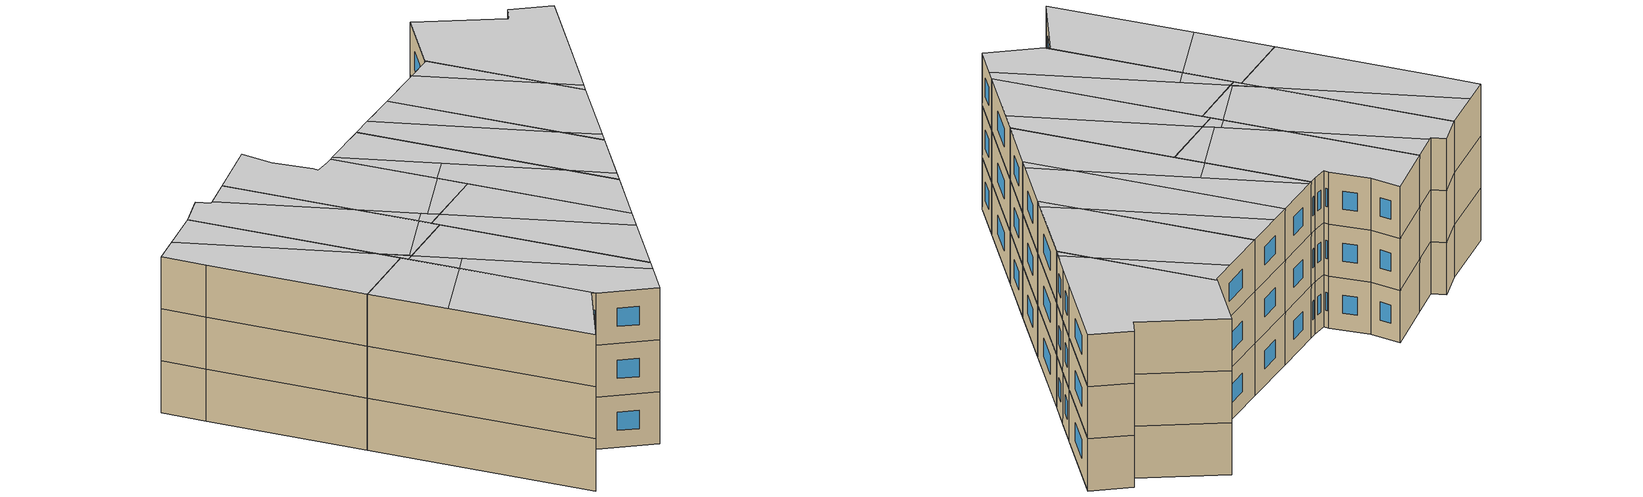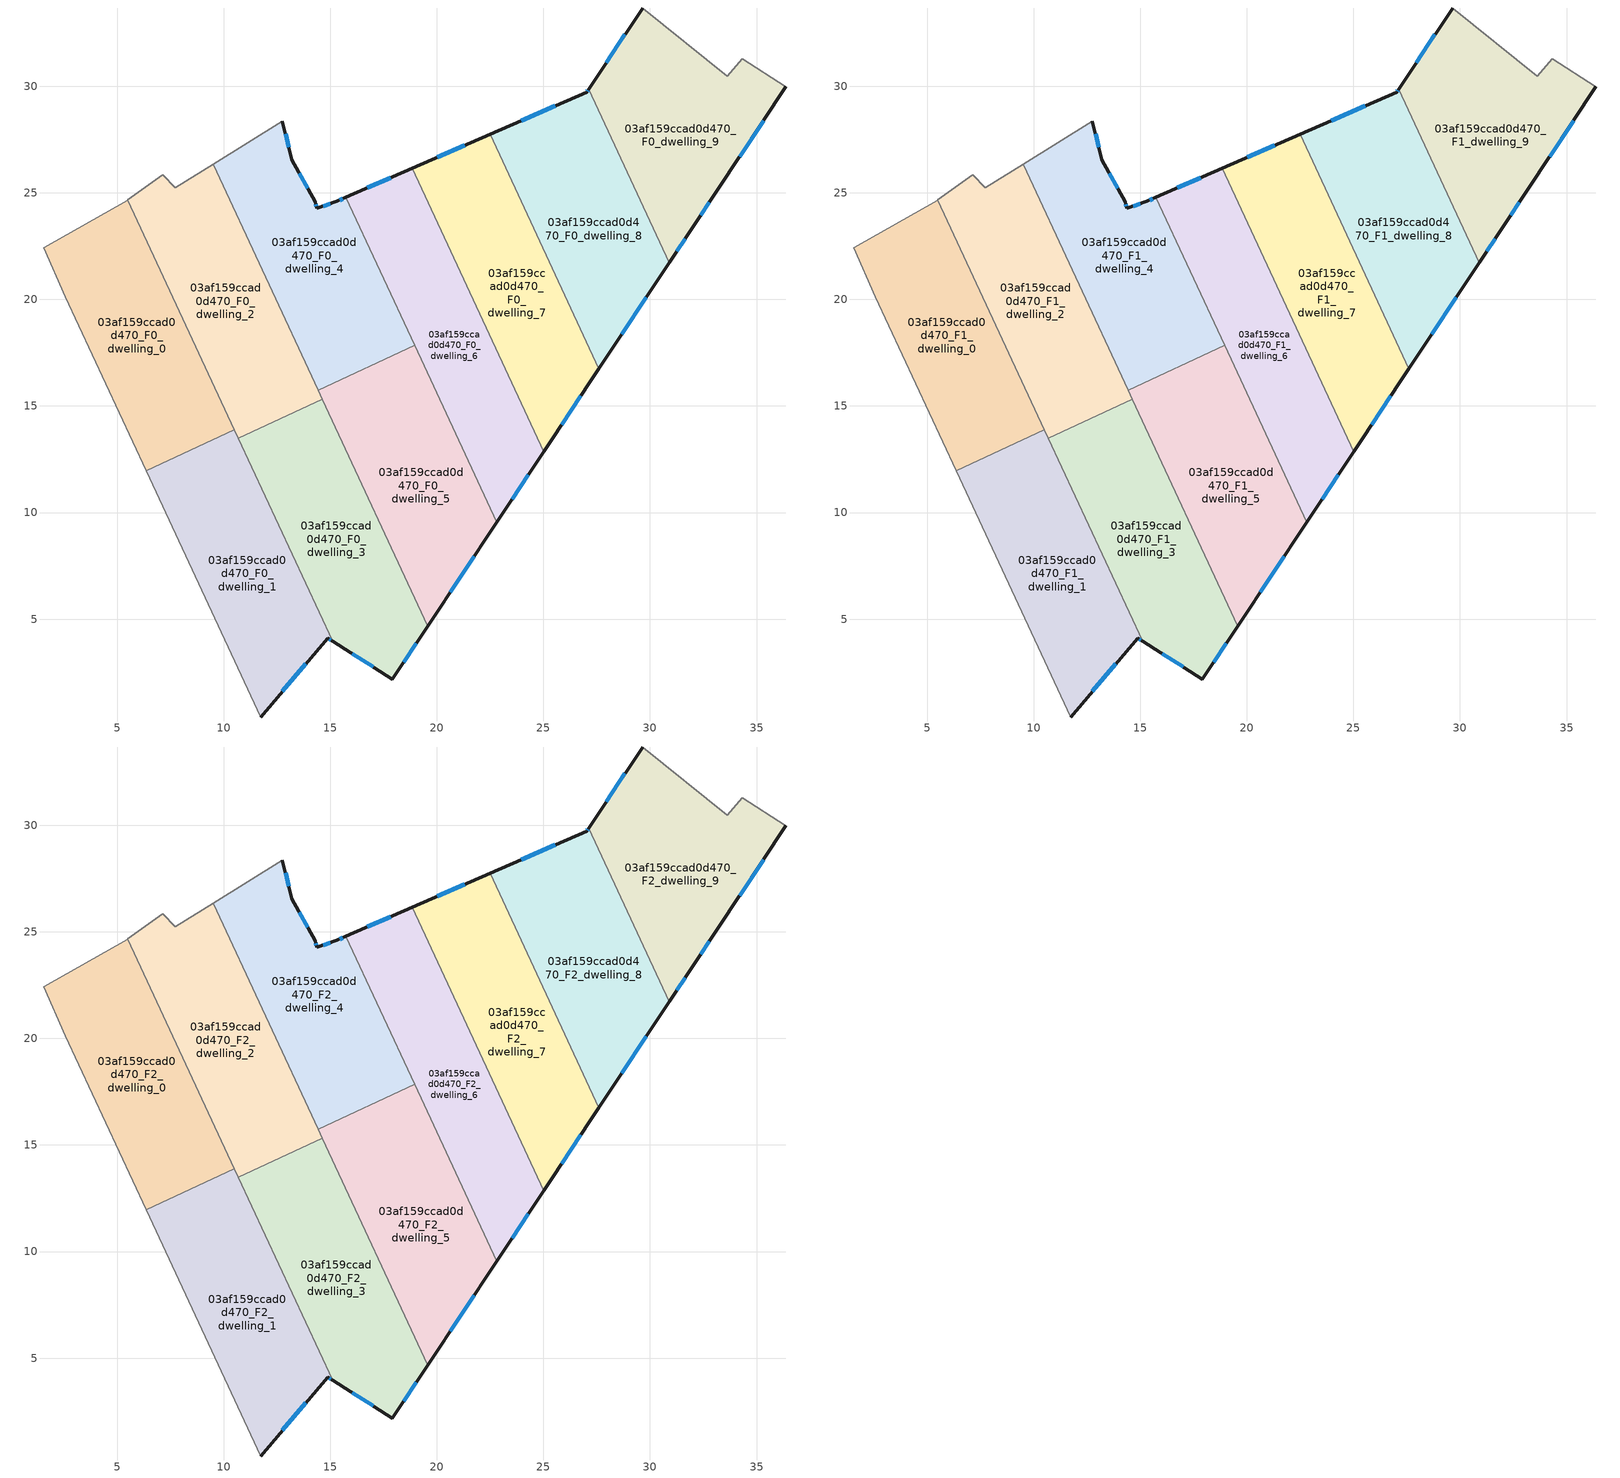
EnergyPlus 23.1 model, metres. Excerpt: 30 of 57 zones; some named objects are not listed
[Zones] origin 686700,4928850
03af159ccad0d470_F0_dwelling_0
 floor ground (EU_floor_Construction): 5.5,24.65 10.51,13.88 6.37,11.95 2.57,20.12 1.55,22.42 z0
 wall adiabatic (EU_wall_Construction): 5.5,24.65 1.55,22.42 2.57,20.12 6.37,11.95 z0:3
 wall to 03af159ccad0d470_F0_dwelling_1 (EU_wall_Construction): 6.37,11.95 10.51,13.88 z0:3
 wall to 03af159ccad0d470_F0_dwelling_2 (EU_wall_Construction): 10.51,13.88 5.5,24.65 z0:3
03af159ccad0d470_F0_dwelling_1
 floor ground (EU_floor_Construction): 10.51,13.88 15.11,3.96 14.88,4.11 11.73,0.41 6.37,11.95 z0
 wall outside (EU_wall_Construction): 11.73,0.41 14.88,4.11 15.11,3.96 z0:3
 wall adiabatic (EU_wall_Construction): 6.37,11.95 11.73,0.41 z0:3
 wall to 03af159ccad0d470_F0_dwelling_3 (EU_wall_Construction): 15.11,3.96 10.69,13.48 z0:3
 wall to 03af159ccad0d470_F0_dwelling_2 (EU_wall_Construction): 10.69,13.49 10.51,13.88 z0:3
 window (EU_Window_Construction): 12.76,1.61 13.86,2.91 / 14.96,4.06 15.04,4.01 z0.98:2.02
03af159ccad0d470_F0_dwelling_2
 floor ground (EU_floor_Construction): 9.51,26.34 14.63,15.32 10.69,13.49 5.5,24.65 5.51,24.66 7.15,25.85 7.72,25.24 z0
 wall adiabatic (EU_wall_Construction): 9.51,26.34 7.72,25.24 7.15,25.85 5.51,24.66 5.5,24.65 z0:3
 wall to 03af159ccad0d470_F0_dwelling_3 (EU_wall_Construction): 10.69,13.49 14.63,15.32 z0:3
 wall to 03af159ccad0d470_F0_dwelling_4 (EU_wall_Construction): 14.43,15.75 9.51,26.34 z0:3
 wall to 03af159ccad0d470_F0_dwelling_5 (EU_wall_Construction): 14.63,15.32 14.43,15.75 z0:3
03af159ccad0d470_F0_dwelling_3
 floor ground (EU_floor_Construction): 14.63,15.32 19.58,4.67 17.92,2.18 15.11,3.96 10.69,13.49 z0
 wall outside (EU_wall_Construction): 15.11,3.96 17.92,2.18 19.58,4.67 z0:3
 wall to 03af159ccad0d470_F0_dwelling_5 (EU_wall_Construction): 19.58,4.67 14.63,15.32 z0:3
 window (EU_Window_Construction): 16.03,3.38 17.01,2.76 / 18.46,2.99 19.04,3.86 z0.98:2.02
03af159ccad0d470_F0_dwelling_4
 floor ground (EU_floor_Construction): 15.73,24.78 18.96,17.85 14.43,15.75 9.51,26.34 12.76,28.35 13.2,26.56 14.29,24.57 14.37,24.27 15.31,24.6 z0
 wall outside (EU_wall_Construction): 15.73,24.78 15.31,24.6 14.37,24.27 14.29,24.57 13.2,26.56 12.76,28.35 z0:3
 wall to 03af159ccad0d470_F0_dwelling_5 (EU_wall_Construction): 14.43,15.75 18.96,17.85 z0:3
 wall adiabatic (EU_wall_Construction): 12.76,28.35 9.51,26.34 z0:3
 wall to 03af159ccad0d470_F0_dwelling_6 (EU_wall_Construction): 18.96,17.85 15.73,24.78 z0:3
 window (EU_Window_Construction): 13.06,27.14 12.91,27.77 / 13.94,25.22 13.56,25.91 / 14.35,24.37 14.32,24.47 / 15.01,24.49 14.68,24.38 / 15.6,24.72 15.45,24.66 z0.98:2.02
03af159ccad0d470_F0_dwelling_5
 floor ground (EU_floor_Construction): 18.96,17.85 22.82,9.55 19.58,4.67 14.43,15.75 z0
 wall outside (EU_wall_Construction): 19.58,4.67 22.82,9.55 z0:3
 wall to 03af159ccad0d470_F0_dwelling_6 (EU_wall_Construction): 22.82,9.55 18.96,17.85 z0:3
 window (EU_Window_Construction): 20.63,6.26 21.76,7.96 z0.98:2.02
03af159ccad0d470_F0_dwelling_6
 floor ground (EU_floor_Construction): 18.84,26.14 25.02,12.86 22.82,9.55 15.73,24.78 z0
 wall outside (EU_wall_Construction): 18.84,26.14 15.73,24.78 / 22.82,9.55 25.02,12.86 z0:3
 wall to 03af159ccad0d470_F0_dwelling_7 (EU_wall_Construction): 25.02,12.86 18.84,26.14 z0:3
 window (EU_Window_Construction): 17.83,25.7 16.75,25.22 / 23.53,10.62 24.3,11.78 z0.98:2.02
03af159ccad0d470_F0_dwelling_7
 floor ground (EU_floor_Construction): 22.5,27.74 27.6,16.75 25.02,12.86 18.84,26.14 z0
 wall outside (EU_wall_Construction): 22.5,27.74 18.84,26.14 / 25.02,12.86 27.6,16.75 z0:3
 wall to 03af159ccad0d470_F0_dwelling_8 (EU_wall_Construction): 27.6,16.75 22.5,27.74 z0:3
 window (EU_Window_Construction): 21.31,27.22 20.03,26.66 / 25.86,14.12 26.76,15.49 z0.98:2.02
03af159ccad0d470_F0_dwelling_8
 floor ground (EU_floor_Construction): 27.12,29.85 30.9,21.71 27.6,16.75 22.5,27.74 27.03,29.72 z0
 wall outside (EU_wall_Construction): 27.6,16.75 30.9,21.71 / 27.12,29.85 27.03,29.72 22.5,27.74 z0:3
 wall to 03af159ccad0d470_F0_dwelling_9 (EU_wall_Construction): 30.9,21.71 27.12,29.85 z0:3
 window (EU_Window_Construction): 28.67,18.37 29.83,20.1 / 25.56,29.07 23.97,28.38 / 27.09,29.81 27.06,29.76 z0.98:2.02
03af159ccad0d470_F0_dwelling_9
 floor ground (EU_floor_Construction): 34.32,31.28 36.38,29.97 33.16,25.11 32.01,23.39 30.9,21.71 27.12,29.85 29.65,33.67 33.63,30.46 z0
 wall outside (EU_wall_Construction): 30.9,21.71 32.01,23.39 33.16,25.11 36.38,29.97 / 29.65,33.67 27.12,29.85 z0:3
 wall adiabatic (EU_wall_Construction): 36.38,29.97 34.32,31.28 33.63,30.46 29.65,33.67 z0:3
 window (EU_Window_Construction): 34.21,26.69 35.33,28.39 / 32.39,23.95 32.79,24.55 / 31.26,22.26 31.65,22.84 / 28.83,32.42 27.94,31.09 z0.98:2.02
03af159ccad0d470_F1_dwelling_0
 floor to 03af159ccad0d470_F0_dwelling_0 (EU_floor_Construction): 5.5,24.65 10.51,13.88 6.37,11.95 2.57,20.12 1.55,22.42 z3
 wall adiabatic (EU_wall_Construction): 5.5,24.65 1.55,22.42 2.57,20.12 6.37,11.95 z3:6
 wall to 03af159ccad0d470_F1_dwelling_1 (EU_wall_Construction): 6.37,11.95 10.51,13.88 z3:6
 wall to 03af159ccad0d470_F1_dwelling_2 (EU_wall_Construction): 10.51,13.88 5.5,24.65 z3:6
03af159ccad0d470_F1_dwelling_1
 floor to 03af159ccad0d470_F0_dwelling_1 (EU_floor_Construction): 10.51,13.88 15.11,3.96 14.88,4.11 11.73,0.41 6.37,11.95 z3
 wall outside (EU_wall_Construction): 11.73,0.41 14.88,4.11 15.11,3.96 z3:6
 wall adiabatic (EU_wall_Construction): 6.37,11.95 11.73,0.41 z3:6
 wall to 03af159ccad0d470_F1_dwelling_3 (EU_wall_Construction): 15.11,3.96 10.69,13.48 z3:6
 wall to 03af159ccad0d470_F1_dwelling_2 (EU_wall_Construction): 10.69,13.49 10.51,13.88 z3:6
 window (EU_Window_Construction): 12.76,1.61 13.86,2.91 / 14.96,4.06 15.04,4.01 z3.98:5.02
03af159ccad0d470_F1_dwelling_2
 floor to 03af159ccad0d470_F0_dwelling_2 (EU_floor_Construction): 9.51,26.34 14.63,15.32 10.69,13.49 5.5,24.65 5.51,24.66 7.15,25.85 7.72,25.24 z3
 wall adiabatic (EU_wall_Construction): 9.51,26.34 7.72,25.24 7.15,25.85 5.51,24.66 5.5,24.65 z3:6
 wall to 03af159ccad0d470_F1_dwelling_3 (EU_wall_Construction): 10.69,13.49 14.63,15.32 z3:6
 wall to 03af159ccad0d470_F1_dwelling_4 (EU_wall_Construction): 14.43,15.75 9.51,26.34 z3:6
 wall to 03af159ccad0d470_F1_dwelling_5 (EU_wall_Construction): 14.63,15.32 14.43,15.75 z3:6
03af159ccad0d470_F1_dwelling_3
 floor to 03af159ccad0d470_F0_dwelling_3 (EU_floor_Construction): 14.63,15.32 19.58,4.67 17.92,2.18 15.11,3.96 10.69,13.49 z3
 wall outside (EU_wall_Construction): 15.11,3.96 17.92,2.18 19.58,4.67 z3:6
 wall to 03af159ccad0d470_F1_dwelling_5 (EU_wall_Construction): 19.58,4.67 14.63,15.32 z3:6
 window (EU_Window_Construction): 16.03,3.38 17.01,2.76 / 18.46,2.99 19.04,3.86 z3.98:5.02
03af159ccad0d470_F1_dwelling_4
 floor to 03af159ccad0d470_F0_dwelling_4 (EU_floor_Construction): 15.73,24.78 18.96,17.85 14.43,15.75 9.51,26.34 12.76,28.35 13.2,26.56 14.29,24.57 14.37,24.27 15.31,24.6 z3
 wall outside (EU_wall_Construction): 15.73,24.78 15.31,24.6 14.37,24.27 14.29,24.57 13.2,26.56 12.76,28.35 z3:6
 wall to 03af159ccad0d470_F1_dwelling_5 (EU_wall_Construction): 14.43,15.75 18.96,17.85 z3:6
 wall adiabatic (EU_wall_Construction): 12.76,28.35 9.51,26.34 z3:6
 wall to 03af159ccad0d470_F1_dwelling_6 (EU_wall_Construction): 18.96,17.85 15.73,24.78 z3:6
 window (EU_Window_Construction): 13.06,27.14 12.91,27.77 / 13.94,25.22 13.56,25.91 / 14.35,24.37 14.32,24.47 / 15.01,24.49 14.68,24.38 / 15.6,24.72 15.45,24.66 z3.98:5.02
03af159ccad0d470_F1_dwelling_5
 floor to 03af159ccad0d470_F0_dwelling_5 (EU_floor_Construction): 18.96,17.85 22.82,9.55 19.58,4.67 14.43,15.75 z3
 wall outside (EU_wall_Construction): 19.58,4.67 22.82,9.55 z3:6
 wall to 03af159ccad0d470_F1_dwelling_6 (EU_wall_Construction): 22.82,9.55 18.96,17.85 z3:6
 window (EU_Window_Construction): 20.63,6.26 21.76,7.96 z3.98:5.02
03af159ccad0d470_F1_dwelling_6
 floor to 03af159ccad0d470_F0_dwelling_6 (EU_floor_Construction): 18.84,26.14 25.02,12.86 22.82,9.55 15.73,24.78 z3
 wall outside (EU_wall_Construction): 18.84,26.14 15.73,24.78 / 22.82,9.55 25.02,12.86 z3:6
 wall to 03af159ccad0d470_F1_dwelling_7 (EU_wall_Construction): 25.02,12.86 18.84,26.14 z3:6
 window (EU_Window_Construction): 17.83,25.7 16.75,25.22 / 23.53,10.62 24.3,11.78 z3.98:5.02
03af159ccad0d470_F1_dwelling_7
 floor to 03af159ccad0d470_F0_dwelling_7 (EU_floor_Construction): 22.5,27.74 27.6,16.75 25.02,12.86 18.84,26.14 z3
 wall outside (EU_wall_Construction): 22.5,27.74 18.84,26.14 / 25.02,12.86 27.6,16.75 z3:6
 wall to 03af159ccad0d470_F1_dwelling_8 (EU_wall_Construction): 27.6,16.75 22.5,27.74 z3:6
 window (EU_Window_Construction): 21.31,27.22 20.03,26.66 / 25.86,14.12 26.76,15.49 z3.98:5.02
03af159ccad0d470_F1_dwelling_8
 floor to 03af159ccad0d470_F0_dwelling_8 (EU_floor_Construction): 27.12,29.85 30.9,21.71 27.6,16.75 22.5,27.74 27.03,29.72 z3
 wall outside (EU_wall_Construction): 27.6,16.75 30.9,21.71 / 27.12,29.85 27.03,29.72 22.5,27.74 z3:6
 wall to 03af159ccad0d470_F1_dwelling_9 (EU_wall_Construction): 30.9,21.71 27.12,29.85 z3:6
 window (EU_Window_Construction): 28.67,18.37 29.83,20.1 / 25.56,29.07 23.97,28.38 / 27.09,29.81 27.06,29.76 z3.98:5.02
03af159ccad0d470_F1_dwelling_9
 floor to 03af159ccad0d470_F0_dwelling_9 (EU_floor_Construction): 34.32,31.28 36.38,29.97 33.16,25.11 32.01,23.39 30.9,21.71 27.12,29.85 29.65,33.67 33.63,30.46 z3
 wall outside (EU_wall_Construction): 30.9,21.71 32.01,23.39 33.16,25.11 36.38,29.97 / 29.65,33.67 27.12,29.85 z3:6
 wall adiabatic (EU_wall_Construction): 36.38,29.97 34.32,31.28 33.63,30.46 29.65,33.67 z3:6
 window (EU_Window_Construction): 34.21,26.69 35.33,28.39 / 32.39,23.95 32.79,24.55 / 31.26,22.26 31.65,22.84 / 28.83,32.42 27.94,31.09 z3.98:5.02
03af159ccad0d470_F2_dwelling_0
 floor to 03af159ccad0d470_F1_dwelling_0 (EU_floor_Construction): 5.5,24.65 10.51,13.88 6.37,11.95 2.57,20.12 1.55,22.42 z6
 wall adiabatic (EU_wall_Construction): 5.5,24.65 1.55,22.42 2.57,20.12 6.37,11.95 z6:9
 wall to 03af159ccad0d470_F2_dwelling_1 (EU_wall_Construction): 6.37,11.95 10.51,13.88 z6:9
 wall to 03af159ccad0d470_F2_dwelling_2 (EU_wall_Construction): 10.51,13.88 5.5,24.65 z6:9
 ceiling to 03af159ccad0d470_F3_dwelling_0 (EU_floor_Construction): 10.51,13.88 9.95,15.08 3.1,23.29 1.55,22.42 2.57,20.12 6.37,11.95 z9
 ceiling to 03af159ccad0d470_F3_dwelling_2 (EU_floor_Construction): 9.95,15.08 5.5,24.65 3.1,23.29 z9
03af159ccad0d470_F2_dwelling_1
 floor to 03af159ccad0d470_F1_dwelling_1 (EU_floor_Construction): 10.51,13.88 15.11,3.96 14.88,4.11 11.73,0.41 6.37,11.95 z6
 wall outside (EU_wall_Construction): 11.73,0.41 14.88,4.11 15.11,3.96 z6:9
 wall adiabatic (EU_wall_Construction): 6.37,11.95 11.73,0.41 z6:9
 wall to 03af159ccad0d470_F2_dwelling_3 (EU_wall_Construction): 15.11,3.96 10.69,13.48 z6:9
 wall to 03af159ccad0d470_F2_dwelling_2 (EU_wall_Construction): 10.69,13.49 10.51,13.88 z6:9
 window (EU_Window_Construction): 12.76,1.61 13.86,2.91 / 14.96,4.06 15.04,4.01 z6.98:8.02
 ceiling to 03af159ccad0d470_F3_dwelling_1 (EU_floor_Construction): 11.73,0.41 14.88,4.11 15.11,3.96 11.89,10.89 8.27,7.87 z9
 ceiling to 03af159ccad0d470_F3_dwelling_0 (EU_floor_Construction): 11.89,10.89 10.51,13.88 6.37,11.95 8.27,7.87 z9
03af159ccad0d470_F2_dwelling_2
 floor to 03af159ccad0d470_F1_dwelling_2 (EU_floor_Construction): 9.51,26.34 14.63,15.32 10.69,13.49 5.5,24.65 5.51,24.66 7.15,25.85 7.72,25.24 z6
 wall adiabatic (EU_wall_Construction): 9.51,26.34 7.72,25.24 7.15,25.85 5.51,24.66 5.5,24.65 z6:9
 wall to 03af159ccad0d470_F2_dwelling_3 (EU_wall_Construction): 10.69,13.49 14.63,15.32 z6:9
 wall to 03af159ccad0d470_F2_dwelling_4 (EU_wall_Construction): 14.43,15.75 9.51,26.34 z6:9
 wall to 03af159ccad0d470_F2_dwelling_5 (EU_wall_Construction): 14.63,15.32 14.43,15.75 z6:9
 ceiling to 03af159ccad0d470_F3_dwelling_2 (EU_floor_Construction): 14.14,16.38 12.65,19.57 7.86,25.32 7.72,25.24 7.15,25.85 5.51,24.66 5.5,24.65 9.95,15.08 11.03,13.78 z9
 ceiling to 03af159ccad0d470_F3_dwelling_4 (EU_floor_Construction): 12.65,19.57 9.51,26.34 7.86,25.32 z9
 ceiling to 03af159ccad0d470_F3_dwelling_3 (EU_floor_Construction): 14.63,15.32 14.14,16.38 11.03,13.78 11.11,13.68 z9
 ceiling to 03af159ccad0d470_F3_dwelling_0 (EU_floor_Construction): 11.11,13.68 9.95,15.08 10.69,13.49 z9
03af159ccad0d470_F2_dwelling_3
 floor to 03af159ccad0d470_F1_dwelling_3 (EU_floor_Construction): 14.63,15.32 19.58,4.67 17.92,2.18 15.11,3.96 10.69,13.49 z6
 wall outside (EU_wall_Construction): 15.11,3.96 17.92,2.18 19.58,4.67 z6:9
 wall to 03af159ccad0d470_F2_dwelling_5 (EU_wall_Construction): 19.58,4.67 14.63,15.32 z6:9
 window (EU_Window_Construction): 16.03,3.38 17.01,2.76 / 18.46,2.99 19.04,3.86 z6.98:8.02
 ceiling to 03af159ccad0d470_F3_dwelling_3 (EU_floor_Construction): 19.16,4.04 19.58,4.67 14.63,15.32 11.11,13.68 z9
 ceiling to 03af159ccad0d470_F3_dwelling_1 (EU_floor_Construction): 17.92,2.18 19.16,4.04 12.8,11.65 11.89,10.89 15.11,3.96 z9
 ceiling to 03af159ccad0d470_F3_dwelling_0 (EU_floor_Construction): 12.8,11.65 11.11,13.68 10.69,13.49 11.89,10.89 z9
03af159ccad0d470_F2_dwelling_4
 floor to 03af159ccad0d470_F1_dwelling_4 (EU_floor_Construction): 15.73,24.78 18.96,17.85 14.43,15.75 9.51,26.34 12.76,28.35 13.2,26.56 14.29,24.57 14.37,24.27 15.31,24.6 z6
 wall outside (EU_wall_Construction): 15.73,24.78 15.31,24.6 14.37,24.27 14.29,24.57 13.2,26.56 12.76,28.35 z6:9
 wall to 03af159ccad0d470_F2_dwelling_5 (EU_wall_Construction): 14.43,15.75 18.96,17.85 z6:9
 wall adiabatic (EU_wall_Construction): 12.76,28.35 9.51,26.34 z6:9
 wall to 03af159ccad0d470_F2_dwelling_6 (EU_wall_Construction): 18.96,17.85 15.73,24.78 z6:9
 window (EU_Window_Construction): 13.06,27.14 12.91,27.77 / 13.94,25.22 13.56,25.91 / 14.35,24.37 14.32,24.47 / 15.01,24.49 14.68,24.38 / 15.6,24.72 15.45,24.66 z6.98:8.02
 ceiling to 03af159ccad0d470_F3_dwelling_4 (EU_floor_Construction): 18.25,19.37 15.74,24.78 15.31,24.6 14.37,24.27 14.29,24.57 13.2,26.56 12.76,28.35 9.51,26.34 12.65,19.57 15.05,16.7 z9
 ceiling to 03af159ccad0d470_F3_dwelling_5 (EU_floor_Construction): 18.96,17.85 18.25,19.37 15.05,16.7 15.45,16.22 z9
 ceiling to 03af159ccad0d470_F3_dwelling_3 (EU_floor_Construction): 15.45,16.22 14.83,16.96 14.14,16.38 14.43,15.75 z9
 ceiling adiabatic (EU_roof_Construction): 15.45,16.22 12.65,19.57 14.43,15.75 14.14,16.38 14.83,16.96 z9
03af159ccad0d470_F2_dwelling_5
 floor to 03af159ccad0d470_F1_dwelling_5 (EU_floor_Construction): 18.96,17.85 22.82,9.55 19.58,4.67 14.43,15.75 z6
 wall outside (EU_wall_Construction): 19.58,4.67 22.82,9.55 z6:9
 wall to 03af159ccad0d470_F2_dwelling_6 (EU_wall_Construction): 22.82,9.55 18.96,17.85 z6:9
 window (EU_Window_Construction): 20.63,6.26 21.76,7.96 z6.98:8.02
 ceiling to 03af159ccad0d470_F3_dwelling_3 (EU_floor_Construction): 19.58,4.67 22.02,8.34 15.45,16.22 14.43,15.75 z9
 ceiling to 03af159ccad0d470_F3_dwelling_5 (EU_floor_Construction): 22.02,8.34 22.82,9.55 18.96,17.85 15.45,16.22 z9
03af159ccad0d470_F2_dwelling_6
 floor to 03af159ccad0d470_F1_dwelling_6 (EU_floor_Construction): 18.84,26.14 25.02,12.86 22.82,9.55 15.73,24.78 z6
 wall outside (EU_wall_Construction): 18.84,26.14 15.73,24.78 / 22.82,9.55 25.02,12.86 z6:9
 wall to 03af159ccad0d470_F2_dwelling_7 (EU_wall_Construction): 25.02,12.86 18.84,26.14 z6:9
 window (EU_Window_Construction): 17.83,25.7 16.75,25.22 / 23.53,10.62 24.3,11.78 z6.98:8.02
 ceiling to 03af159ccad0d470_F3_dwelling_6 (EU_floor_Construction): 23.82,15.43 18.84,26.14 15.94,24.87 z9
 ceiling to 03af159ccad0d470_F3_dwelling_5 (EU_floor_Construction): 22.82,9.55 25.02,12.86 23.82,15.43 19.59,20.5 18.25,19.37 z9
 ceiling to 03af159ccad0d470_F3_dwelling_4 (EU_floor_Construction): 19.59,20.5 15.94,24.87 15.74,24.78 18.25,19.37 z9
03af159ccad0d470_F2_dwelling_7
 floor to 03af159ccad0d470_F1_dwelling_7 (EU_floor_Construction): 22.5,27.74 27.6,16.75 25.02,12.86 18.84,26.14 z6
 wall outside (EU_wall_Construction): 22.5,27.74 18.84,26.14 / 25.02,12.86 27.6,16.75 z6:9
 wall to 03af159ccad0d470_F2_dwelling_8 (EU_wall_Construction): 27.6,16.75 22.5,27.74 z6:9
 window (EU_Window_Construction): 21.31,27.22 20.03,26.66 / 25.86,14.12 26.76,15.49 z6.98:8.02
 ceiling to 03af159ccad0d470_F3_dwelling_7 (EU_floor_Construction): 26.58,18.96 22.5,27.74 20.12,26.7 z9
 ceiling to 03af159ccad0d470_F3_dwelling_6 (EU_floor_Construction): 25.44,13.49 27.6,16.75 26.58,18.96 20.12,26.7 18.84,26.14 23.82,15.43 z9
 ceiling to 03af159ccad0d470_F3_dwelling_5 (EU_floor_Construction): 25.02,12.86 25.44,13.49 23.82,15.43 z9
03af159ccad0d470_F2_dwelling_8
 floor to 03af159ccad0d470_F1_dwelling_8 (EU_floor_Construction): 27.12,29.85 30.9,21.71 27.6,16.75 22.5,27.74 27.03,29.72 z6
 wall outside (EU_wall_Construction): 27.6,16.75 30.9,21.71 / 27.12,29.85 27.03,29.72 22.5,27.74 z6:9
 wall to 03af159ccad0d470_F2_dwelling_9 (EU_wall_Construction): 30.9,21.71 27.12,29.85 z6:9
 window (EU_Window_Construction): 28.67,18.37 29.83,20.1 / 25.56,29.07 23.97,28.38 / 27.09,29.81 27.06,29.76 z6.98:8.02
 ceiling to 03af159ccad0d470_F3_dwelling_8 (EU_floor_Construction): 30.06,23.51 27.12,29.85 27.03,29.72 25.46,29.03 z9
 ceiling to 03af159ccad0d470_F3_dwelling_7 (EU_floor_Construction): 27.96,17.3 30.9,21.71 30.06,23.51 25.46,29.03 22.5,27.74 26.58,18.96 z9
 ceiling to 03af159ccad0d470_F3_dwelling_6 (EU_floor_Construction): 27.6,16.75 27.96,17.3 26.58,18.96 z9
03af159ccad0d470_F2_dwelling_9
 floor to 03af159ccad0d470_F1_dwelling_9 (EU_floor_Construction): 34.32,31.28 36.38,29.97 33.16,25.11 32.01,23.39 30.9,21.71 27.12,29.85 29.65,33.67 33.63,30.46 z6
 wall outside (EU_wall_Construction): 30.9,21.71 32.01,23.39 33.16,25.11 36.38,29.97 / 29.65,33.67 27.12,29.85 z6:9
 wall adiabatic (EU_wall_Construction): 36.38,29.97 34.32,31.28 33.63,30.46 29.65,33.67 z6:9
 window (EU_Window_Construction): 34.21,26.69 35.33,28.39 / 32.39,23.95 32.79,24.55 / 31.26,22.26 31.65,22.84 / 28.83,32.42 27.94,31.09 z6.98:8.02
 ceiling to 03af159ccad0d470_F3_dwelling_8 (EU_floor_Construction): 33.16,25.11 36.38,29.97 34.32,31.28 33.63,30.46 29.65,33.67 27.12,29.85 30.06,23.51 31.19,22.16 32.01,23.39 z9
 ceiling to 03af159ccad0d470_F3_dwelling_7 (EU_floor_Construction): 30.9,21.71 31.19,22.16 30.06,23.51 z9
[Building]
EU S2 Campaign: North Axis=0; Terrain=City; Solar Distribution=FullExterior
[Site:Location]
Bologna: Latitude=44.5; Longitude=11.25; Time Zone=1; Elevation=37
[SizingPeriod:WeatherFileDays]
AnnualSizingPeriod: Begin Month=1; Begin Day of Month=1; End Month=12; End Day of Month=31; Day of Week for Start Day=Monday; Use Weather File Daylight Saving Period=No; Use Weather File Rain and Snow Indicators=No
[MATERIAL]
EU_InternalMass_Material: Roughness=MediumRough; Thickness=0.1; Conductivity=1; Density=1800; Specific Heat=900; Thermal Absorptance=0.9; Solar Absorptance=0.7; Visible Absorptance=0.7
[MATERIAL:NOMASS] Roughness=MediumRough; Thermal Absorptance=0.9; Solar Absorptance=0.7; Visible Absorptance=0.7
Name | Thermal Resistance
EU_wall_NoMass | 0.905828
EU_roof_NoMass | 0.37593
EU_floor_NoMass | 0.67114
[WINDOWMATERIAL:SIMPLEGLAZINGSYSTEM]
EU_Window_SimpleGlazing: UFactor=4.52486; Solar Heat Gain Coefficient=0.85; Visible Transmittance=0.85
[CONSTRUCTION]
EU_wall_Construction: EU_wall_NoMass
EU_roof_Construction: EU_roof_NoMass
EU_floor_Construction: EU_floor_NoMass
EU_Window_Construction: EU_Window_SimpleGlazing
EU_InternalMass_Construction: EU_InternalMass_Material
[ZONE] Type=1; Multiplier=1; Ceiling Height=autocalculate; Floor Area=autocalculate; Part of Total Floor Area=Yes
Name | Volume
03af159ccad0d470_F0_dwelling_0; 03af159ccad0d470_F1_dwelling_0; 03af159ccad0d470_F2_dwelling_0 | 159.994
03af159ccad0d470_F0_dwelling_1; 03af159ccad0d470_F1_dwelling_1; 03af159ccad0d470_F2_dwelling_1 | 159.987
03af159ccad0d470_F0_dwelling_2; 03af159ccad0d470_F1_dwelling_2; 03af159ccad0d470_F2_dwelling_2 | 160.003
03af159ccad0d470_F0_dwelling_3; 03af159ccad0d470_F1_dwelling_3; 03af159ccad0d470_F2_dwelling_3 | 159.997
03af159ccad0d470_F0_dwelling_4; 03af159ccad0d470_F1_dwelling_4; 03af159ccad0d470_F2_dwelling_4; 03af159ccad0d470_F0_dwelling_7; 03af159ccad0d470_F1_dwelling_7; 03af159ccad0d470_F2_dwelling_7 | 160.02
03af159ccad0d470_F0_dwelling_5; 03af159ccad0d470_F1_dwelling_5; 03af159ccad0d470_F2_dwelling_5 | 160.006
03af159ccad0d470_F0_dwelling_6; 03af159ccad0d470_F1_dwelling_6; 03af159ccad0d470_F2_dwelling_6; 03af159ccad0d470_F0_dwelling_9; 03af159ccad0d470_F1_dwelling_9; 03af159ccad0d470_F2_dwelling_9 | 159.984
03af159ccad0d470_F0_dwelling_8; 03af159ccad0d470_F1_dwelling_8; 03af159ccad0d470_F2_dwelling_8 | 160.012
[INTERNALMASS] Construction=EU_InternalMass_Construction
Name | Zone or ZoneList | Surface Area
03af159ccad0d470_F0_dwelling_0_EU_InternalMass | 03af159ccad0d470_F0_dwelling_0 | 53.3311
03af159ccad0d470_F0_dwelling_1_EU_InternalMass | 03af159ccad0d470_F0_dwelling_1 | 53.3288
03af159ccad0d470_F0_dwelling_2_EU_InternalMass | 03af159ccad0d470_F0_dwelling_2 | 53.3337
03af159ccad0d470_F0_dwelling_3_EU_InternalMass | 03af159ccad0d470_F0_dwelling_3 | 53.3317
03af159ccad0d470_F0_dwelling_4_EU_InternalMass | 03af159ccad0d470_F0_dwelling_4 | 53.3401
03af159ccad0d470_F0_dwelling_5_EU_InternalMass | 03af159ccad0d470_F0_dwelling_5 | 53.3348
03af159ccad0d470_F0_dwelling_6_EU_InternalMass | 03af159ccad0d470_F0_dwelling_6 | 53.3284
03af159ccad0d470_F0_dwelling_7_EU_InternalMass | 03af159ccad0d470_F0_dwelling_7 | 53.3399
03af159ccad0d470_F0_dwelling_8_EU_InternalMass | 03af159ccad0d470_F0_dwelling_8 | 53.3374
03af159ccad0d470_F0_dwelling_9_EU_InternalMass | 03af159ccad0d470_F0_dwelling_9 | 53.3282
03af159ccad0d470_F1_dwelling_0_EU_InternalMass | 03af159ccad0d470_F1_dwelling_0 | 53.3311
03af159ccad0d470_F1_dwelling_1_EU_InternalMass | 03af159ccad0d470_F1_dwelling_1 | 53.3288
03af159ccad0d470_F1_dwelling_2_EU_InternalMass | 03af159ccad0d470_F1_dwelling_2 | 53.3337
03af159ccad0d470_F1_dwelling_3_EU_InternalMass | 03af159ccad0d470_F1_dwelling_3 | 53.3317
03af159ccad0d470_F1_dwelling_4_EU_InternalMass | 03af159ccad0d470_F1_dwelling_4 | 53.3401
03af159ccad0d470_F1_dwelling_5_EU_InternalMass | 03af159ccad0d470_F1_dwelling_5 | 53.3348
03af159ccad0d470_F1_dwelling_6_EU_InternalMass | 03af159ccad0d470_F1_dwelling_6 | 53.3284
03af159ccad0d470_F1_dwelling_7_EU_InternalMass | 03af159ccad0d470_F1_dwelling_7 | 53.3399
03af159ccad0d470_F1_dwelling_8_EU_InternalMass | 03af159ccad0d470_F1_dwelling_8 | 53.3374
03af159ccad0d470_F1_dwelling_9_EU_InternalMass | 03af159ccad0d470_F1_dwelling_9 | 53.3282
03af159ccad0d470_F2_dwelling_0_EU_InternalMass | 03af159ccad0d470_F2_dwelling_0 | 53.3311
03af159ccad0d470_F2_dwelling_1_EU_InternalMass | 03af159ccad0d470_F2_dwelling_1 | 53.3288
03af159ccad0d470_F2_dwelling_2_EU_InternalMass | 03af159ccad0d470_F2_dwelling_2 | 53.3337
03af159ccad0d470_F2_dwelling_3_EU_InternalMass | 03af159ccad0d470_F2_dwelling_3 | 53.3317
03af159ccad0d470_F2_dwelling_4_EU_InternalMass | 03af159ccad0d470_F2_dwelling_4 | 53.3401
03af159ccad0d470_F2_dwelling_5_EU_InternalMass | 03af159ccad0d470_F2_dwelling_5 | 53.3348
03af159ccad0d470_F2_dwelling_6_EU_InternalMass | 03af159ccad0d470_F2_dwelling_6 | 53.3284
03af159ccad0d470_F2_dwelling_7_EU_InternalMass | 03af159ccad0d470_F2_dwelling_7 | 53.3399
03af159ccad0d470_F2_dwelling_8_EU_InternalMass | 03af159ccad0d470_F2_dwelling_8 | 53.3374
03af159ccad0d470_F2_dwelling_9_EU_InternalMass | 03af159ccad0d470_F2_dwelling_9 | 53.3282
[OTHEREQUIPMENT] Fuel Type=Electricity; Design Level Calculation Method=Watts/Area; Power per Zone Floor Area=1; Fraction Latent=0; Fraction Radiant=0; Fraction Lost=0; Carbon Dioxide Generation Rate=0; EndUse Subcategory=EU_Step8_InternalGains
Name | Zone or ZoneList or Space or SpaceList | Schedule
EU_Step8_InternalGain_03af159ccad0d470_F0_dwelling_0_f000 | 03af159ccad0d470_F0_dwelling_0 | EU_Step8_GainSchedule_03af159ccad0d470_F0_dwelling_0_f000
EU_Step8_InternalGain_03af159ccad0d470_F0_dwelling_1_f000 | 03af159ccad0d470_F0_dwelling_1 | EU_Step8_GainSchedule_03af159ccad0d470_F0_dwelling_1_f000
EU_Step8_InternalGain_03af159ccad0d470_F0_dwelling_2_f000 | 03af159ccad0d470_F0_dwelling_2 | EU_Step8_GainSchedule_03af159ccad0d470_F0_dwelling_2_f000
EU_Step8_InternalGain_03af159ccad0d470_F0_dwelling_3_f000 | 03af159ccad0d470_F0_dwelling_3 | EU_Step8_GainSchedule_03af159ccad0d470_F0_dwelling_3_f000
EU_Step8_InternalGain_03af159ccad0d470_F0_dwelling_4_f000 | 03af159ccad0d470_F0_dwelling_4 | EU_Step8_GainSchedule_03af159ccad0d470_F0_dwelling_4_f000
EU_Step8_InternalGain_03af159ccad0d470_F0_dwelling_5_f000 | 03af159ccad0d470_F0_dwelling_5 | EU_Step8_GainSchedule_03af159ccad0d470_F0_dwelling_5_f000
EU_Step8_InternalGain_03af159ccad0d470_F0_dwelling_6_f000 | 03af159ccad0d470_F0_dwelling_6 | EU_Step8_GainSchedule_03af159ccad0d470_F0_dwelling_6_f000
EU_Step8_InternalGain_03af159ccad0d470_F0_dwelling_7_f000 | 03af159ccad0d470_F0_dwelling_7 | EU_Step8_GainSchedule_03af159ccad0d470_F0_dwelling_7_f000
EU_Step8_InternalGain_03af159ccad0d470_F0_dwelling_8_f000 | 03af159ccad0d470_F0_dwelling_8 | EU_Step8_GainSchedule_03af159ccad0d470_F0_dwelling_8_f000
EU_Step8_InternalGain_03af159ccad0d470_F0_dwelling_9_f000 | 03af159ccad0d470_F0_dwelling_9 | EU_Step8_GainSchedule_03af159ccad0d470_F0_dwelling_9_f000
EU_Step8_InternalGain_03af159ccad0d470_F1_dwelling_0_f000 | 03af159ccad0d470_F1_dwelling_0 | EU_Step8_GainSchedule_03af159ccad0d470_F1_dwelling_0_f000
EU_Step8_InternalGain_03af159ccad0d470_F1_dwelling_1_f000 | 03af159ccad0d470_F1_dwelling_1 | EU_Step8_GainSchedule_03af159ccad0d470_F1_dwelling_1_f000
EU_Step8_InternalGain_03af159ccad0d470_F1_dwelling_2_f000 | 03af159ccad0d470_F1_dwelling_2 | EU_Step8_GainSchedule_03af159ccad0d470_F1_dwelling_2_f000
EU_Step8_InternalGain_03af159ccad0d470_F1_dwelling_3_f000 | 03af159ccad0d470_F1_dwelling_3 | EU_Step8_GainSchedule_03af159ccad0d470_F1_dwelling_3_f000
EU_Step8_InternalGain_03af159ccad0d470_F1_dwelling_4_f000 | 03af159ccad0d470_F1_dwelling_4 | EU_Step8_GainSchedule_03af159ccad0d470_F1_dwelling_4_f000
EU_Step8_InternalGain_03af159ccad0d470_F1_dwelling_5_f000 | 03af159ccad0d470_F1_dwelling_5 | EU_Step8_GainSchedule_03af159ccad0d470_F1_dwelling_5_f000
EU_Step8_InternalGain_03af159ccad0d470_F1_dwelling_6_f000 | 03af159ccad0d470_F1_dwelling_6 | EU_Step8_GainSchedule_03af159ccad0d470_F1_dwelling_6_f000
EU_Step8_InternalGain_03af159ccad0d470_F1_dwelling_7_f000 | 03af159ccad0d470_F1_dwelling_7 | EU_Step8_GainSchedule_03af159ccad0d470_F1_dwelling_7_f000
EU_Step8_InternalGain_03af159ccad0d470_F1_dwelling_8_f000 | 03af159ccad0d470_F1_dwelling_8 | EU_Step8_GainSchedule_03af159ccad0d470_F1_dwelling_8_f000
EU_Step8_InternalGain_03af159ccad0d470_F1_dwelling_9_f000 | 03af159ccad0d470_F1_dwelling_9 | EU_Step8_GainSchedule_03af159ccad0d470_F1_dwelling_9_f000
EU_Step8_InternalGain_03af159ccad0d470_F2_dwelling_0_f000 | 03af159ccad0d470_F2_dwelling_0 | EU_Step8_GainSchedule_03af159ccad0d470_F2_dwelling_0_f000
EU_Step8_InternalGain_03af159ccad0d470_F2_dwelling_1_f000 | 03af159ccad0d470_F2_dwelling_1 | EU_Step8_GainSchedule_03af159ccad0d470_F2_dwelling_1_f000
EU_Step8_InternalGain_03af159ccad0d470_F2_dwelling_2_f000 | 03af159ccad0d470_F2_dwelling_2 | EU_Step8_GainSchedule_03af159ccad0d470_F2_dwelling_2_f000
EU_Step8_InternalGain_03af159ccad0d470_F2_dwelling_3_f000 | 03af159ccad0d470_F2_dwelling_3 | EU_Step8_GainSchedule_03af159ccad0d470_F2_dwelling_3_f000
EU_Step8_InternalGain_03af159ccad0d470_F2_dwelling_4_f000 | 03af159ccad0d470_F2_dwelling_4 | EU_Step8_GainSchedule_03af159ccad0d470_F2_dwelling_4_f000
EU_Step8_InternalGain_03af159ccad0d470_F2_dwelling_5_f000 | 03af159ccad0d470_F2_dwelling_5 | EU_Step8_GainSchedule_03af159ccad0d470_F2_dwelling_5_f000
EU_Step8_InternalGain_03af159ccad0d470_F2_dwelling_6_f000 | 03af159ccad0d470_F2_dwelling_6 | EU_Step8_GainSchedule_03af159ccad0d470_F2_dwelling_6_f000
EU_Step8_InternalGain_03af159ccad0d470_F2_dwelling_7_f000 | 03af159ccad0d470_F2_dwelling_7 | EU_Step8_GainSchedule_03af159ccad0d470_F2_dwelling_7_f000
EU_Step8_InternalGain_03af159ccad0d470_F2_dwelling_8_f000 | 03af159ccad0d470_F2_dwelling_8 | EU_Step8_GainSchedule_03af159ccad0d470_F2_dwelling_8_f000
EU_Step8_InternalGain_03af159ccad0d470_F2_dwelling_9_f000 | 03af159ccad0d470_F2_dwelling_9 | EU_Step8_GainSchedule_03af159ccad0d470_F2_dwelling_9_f000
[ZONEVENTILATION:DESIGNFLOWRATE] Schedule=EU_AlwaysOn; Design Flow Rate Calculation Method=AirChanges/Hour; Air Changes per Hour=0.73129; Ventilation Type=Natural; Fan Pressure Rise=0; Fan Total Efficiency=1; Constant Term Coefficient=1; Temperature Term Coefficient=0; Velocity Term Coefficient=0; Velocity Squared Term Coefficient=0; Minimum Indoor Temperature=-100; Maximum Indoor Temperature=100; Delta Temperature=-100; Minimum Outdoor Temperature=-100; Maximum Outdoor Temperature=100; Maximum Wind Speed=40
Name | Zone or ZoneList or Space or SpaceList
EU_ConstantAir_03af159ccad0d470_F0_dwelling_0 | 03af159ccad0d470_F0_dwelling_0
EU_ConstantAir_03af159ccad0d470_F0_dwelling_1 | 03af159ccad0d470_F0_dwelling_1
EU_ConstantAir_03af159ccad0d470_F0_dwelling_2 | 03af159ccad0d470_F0_dwelling_2
EU_ConstantAir_03af159ccad0d470_F0_dwelling_3 | 03af159ccad0d470_F0_dwelling_3
EU_ConstantAir_03af159ccad0d470_F0_dwelling_4 | 03af159ccad0d470_F0_dwelling_4
EU_ConstantAir_03af159ccad0d470_F0_dwelling_5 | 03af159ccad0d470_F0_dwelling_5
EU_ConstantAir_03af159ccad0d470_F0_dwelling_6 | 03af159ccad0d470_F0_dwelling_6
EU_ConstantAir_03af159ccad0d470_F0_dwelling_7 | 03af159ccad0d470_F0_dwelling_7
EU_ConstantAir_03af159ccad0d470_F0_dwelling_8 | 03af159ccad0d470_F0_dwelling_8
EU_ConstantAir_03af159ccad0d470_F0_dwelling_9 | 03af159ccad0d470_F0_dwelling_9
EU_ConstantAir_03af159ccad0d470_F1_dwelling_0 | 03af159ccad0d470_F1_dwelling_0
EU_ConstantAir_03af159ccad0d470_F1_dwelling_1 | 03af159ccad0d470_F1_dwelling_1
EU_ConstantAir_03af159ccad0d470_F1_dwelling_2 | 03af159ccad0d470_F1_dwelling_2
EU_ConstantAir_03af159ccad0d470_F1_dwelling_3 | 03af159ccad0d470_F1_dwelling_3
EU_ConstantAir_03af159ccad0d470_F1_dwelling_4 | 03af159ccad0d470_F1_dwelling_4
EU_ConstantAir_03af159ccad0d470_F1_dwelling_5 | 03af159ccad0d470_F1_dwelling_5
EU_ConstantAir_03af159ccad0d470_F1_dwelling_6 | 03af159ccad0d470_F1_dwelling_6
EU_ConstantAir_03af159ccad0d470_F1_dwelling_7 | 03af159ccad0d470_F1_dwelling_7
EU_ConstantAir_03af159ccad0d470_F1_dwelling_8 | 03af159ccad0d470_F1_dwelling_8
EU_ConstantAir_03af159ccad0d470_F1_dwelling_9 | 03af159ccad0d470_F1_dwelling_9
EU_ConstantAir_03af159ccad0d470_F2_dwelling_0 | 03af159ccad0d470_F2_dwelling_0
EU_ConstantAir_03af159ccad0d470_F2_dwelling_1 | 03af159ccad0d470_F2_dwelling_1
EU_ConstantAir_03af159ccad0d470_F2_dwelling_2 | 03af159ccad0d470_F2_dwelling_2
EU_ConstantAir_03af159ccad0d470_F2_dwelling_3 | 03af159ccad0d470_F2_dwelling_3
EU_ConstantAir_03af159ccad0d470_F2_dwelling_4 | 03af159ccad0d470_F2_dwelling_4
EU_ConstantAir_03af159ccad0d470_F2_dwelling_5 | 03af159ccad0d470_F2_dwelling_5
EU_ConstantAir_03af159ccad0d470_F2_dwelling_6 | 03af159ccad0d470_F2_dwelling_6
EU_ConstantAir_03af159ccad0d470_F2_dwelling_7 | 03af159ccad0d470_F2_dwelling_7
EU_ConstantAir_03af159ccad0d470_F2_dwelling_8 | 03af159ccad0d470_F2_dwelling_8
EU_ConstantAir_03af159ccad0d470_F2_dwelling_9 | 03af159ccad0d470_F2_dwelling_9
[HVACTEMPLATE:THERMOSTAT] Constant Heating Setpoint=20; Constant Cooling Setpoint=50
EU_HeatOnly_03af159ccad0d470_F0_dwelling_0; EU_HeatOnly_03af159ccad0d470_F0_dwelling_1; EU_HeatOnly_03af159ccad0d470_F0_dwelling_2; EU_HeatOnly_03af159ccad0d470_F0_dwelling_3; EU_HeatOnly_03af159ccad0d470_F0_dwelling_4; EU_HeatOnly_03af159ccad0d470_F0_dwelling_5; EU_HeatOnly_03af159ccad0d470_F0_dwelling_6; EU_HeatOnly_03af159ccad0d470_F0_dwelling_7; EU_HeatOnly_03af159ccad0d470_F0_dwelling_8; EU_HeatOnly_03af159ccad0d470_F0_dwelling_9; EU_HeatOnly_03af159ccad0d470_F1_dwelling_0; EU_HeatOnly_03af159ccad0d470_F1_dwelling_1; EU_HeatOnly_03af159ccad0d470_F1_dwelling_2; EU_HeatOnly_03af159ccad0d470_F1_dwelling_3; EU_HeatOnly_03af159ccad0d470_F1_dwelling_4; EU_HeatOnly_03af159ccad0d470_F1_dwelling_5; EU_HeatOnly_03af159ccad0d470_F1_dwelling_6; EU_HeatOnly_03af159ccad0d470_F1_dwelling_7; EU_HeatOnly_03af159ccad0d470_F1_dwelling_8; EU_HeatOnly_03af159ccad0d470_F1_dwelling_9; EU_HeatOnly_03af159ccad0d470_F2_dwelling_0; EU_HeatOnly_03af159ccad0d470_F2_dwelling_1; EU_HeatOnly_03af159ccad0d470_F2_dwelling_2
[HVACTEMPLATE:ZONE:IDEALLOADSAIRSYSTEM] System Availability Schedule=EU_AlwaysOn; Maximum Heating Supply Air Temperature=50; Minimum Cooling Supply Air Temperature=13; Maximum Heating Supply Air Humidity Ratio=0.0156; Minimum Cooling Supply Air Humidity Ratio=0.0077; Heating Limit=NoLimit; Cooling Limit=NoLimit; Heating Availability Schedule=EU_AlwaysOn; Cooling Availability Schedule=EU_CoolingOff; Dehumidification Control Type=ConstantSensibleHeatRatio; Cooling Sensible Heat Ratio=0.7; Dehumidification Setpoint=60; Humidification Control Type=None; Humidification Setpoint=30; Outdoor Air Method=None; Outdoor Air Flow Rate per Person=0.00944; Outdoor Air Flow Rate per Zone Floor Area=0; Outdoor Air Flow Rate per Zone=0; Demand Controlled Ventilation Type=None; Outdoor Air Economizer Type=NoEconomizer; Heat Recovery Type=None; Sensible Heat Recovery Effectiveness=0.7; Latent Heat Recovery Effectiveness=0.65
Name | Template Thermostat
03af159ccad0d470_F0_dwelling_0 | EU_HeatOnly_03af159ccad0d470_F0_dwelling_0
03af159ccad0d470_F0_dwelling_1 | EU_HeatOnly_03af159ccad0d470_F0_dwelling_1
03af159ccad0d470_F0_dwelling_2 | EU_HeatOnly_03af159ccad0d470_F0_dwelling_2
03af159ccad0d470_F0_dwelling_3 | EU_HeatOnly_03af159ccad0d470_F0_dwelling_3
03af159ccad0d470_F0_dwelling_4 | EU_HeatOnly_03af159ccad0d470_F0_dwelling_4
03af159ccad0d470_F0_dwelling_5 | EU_HeatOnly_03af159ccad0d470_F0_dwelling_5
03af159ccad0d470_F0_dwelling_6 | EU_HeatOnly_03af159ccad0d470_F0_dwelling_6
03af159ccad0d470_F0_dwelling_7 | EU_HeatOnly_03af159ccad0d470_F0_dwelling_7
03af159ccad0d470_F0_dwelling_8 | EU_HeatOnly_03af159ccad0d470_F0_dwelling_8
03af159ccad0d470_F0_dwelling_9 | EU_HeatOnly_03af159ccad0d470_F0_dwelling_9
03af159ccad0d470_F1_dwelling_0 | EU_HeatOnly_03af159ccad0d470_F1_dwelling_0
03af159ccad0d470_F1_dwelling_1 | EU_HeatOnly_03af159ccad0d470_F1_dwelling_1
03af159ccad0d470_F1_dwelling_2 | EU_HeatOnly_03af159ccad0d470_F1_dwelling_2
03af159ccad0d470_F1_dwelling_3 | EU_HeatOnly_03af159ccad0d470_F1_dwelling_3
03af159ccad0d470_F1_dwelling_4 | EU_HeatOnly_03af159ccad0d470_F1_dwelling_4
03af159ccad0d470_F1_dwelling_5 | EU_HeatOnly_03af159ccad0d470_F1_dwelling_5
03af159ccad0d470_F1_dwelling_6 | EU_HeatOnly_03af159ccad0d470_F1_dwelling_6
03af159ccad0d470_F1_dwelling_7 | EU_HeatOnly_03af159ccad0d470_F1_dwelling_7
03af159ccad0d470_F1_dwelling_8 | EU_HeatOnly_03af159ccad0d470_F1_dwelling_8
03af159ccad0d470_F1_dwelling_9 | EU_HeatOnly_03af159ccad0d470_F1_dwelling_9
03af159ccad0d470_F2_dwelling_0 | EU_HeatOnly_03af159ccad0d470_F2_dwelling_0
03af159ccad0d470_F2_dwelling_1 | EU_HeatOnly_03af159ccad0d470_F2_dwelling_1
03af159ccad0d470_F2_dwelling_2 | EU_HeatOnly_03af159ccad0d470_F2_dwelling_2
03af159ccad0d470_F2_dwelling_3 | EU_HeatOnly_03af159ccad0d470_F2_dwelling_3
03af159ccad0d470_F2_dwelling_4 | EU_HeatOnly_03af159ccad0d470_F2_dwelling_4
03af159ccad0d470_F2_dwelling_5 | EU_HeatOnly_03af159ccad0d470_F2_dwelling_5
03af159ccad0d470_F2_dwelling_6 | EU_HeatOnly_03af159ccad0d470_F2_dwelling_6
03af159ccad0d470_F2_dwelling_7 | EU_HeatOnly_03af159ccad0d470_F2_dwelling_7
03af159ccad0d470_F2_dwelling_8 | EU_HeatOnly_03af159ccad0d470_F2_dwelling_8
03af159ccad0d470_F2_dwelling_9 | EU_HeatOnly_03af159ccad0d470_F2_dwelling_9
[SIZING:ZONE] Zone Cooling Design Supply Air Temperature Input Method=SupplyAirTemperature; Zone Cooling Design Supply Air Temperature=13; Zone Heating Design Supply Air Temperature Input Method=SupplyAirTemperature; Zone Heating Design Supply Air Temperature=50; Zone Cooling Design Supply Air Humidity Ratio=0.008; Zone Heating Design Supply Air Humidity Ratio=0.008; Cooling Design Air Flow Method=DesignDay; Cooling Design Air Flow Rate=0; Cooling Minimum Air Flow per Zone Floor Area=0.000762; Cooling Minimum Air Flow=0; Cooling Minimum Air Flow Fraction=0.2; Heating Design Air Flow Method=DesignDay; Heating Design Air Flow Rate=0; Heating Maximum Air Flow per Zone Floor Area=0.002032; Heating Maximum Air Flow=0.141576; Heating Maximum Air Flow Fraction=0.3; Account for Dedicated Outdoor Air System=No; Dedicated Outdoor Air System Control Strategy=NeutralSupplyAir; Dedicated Outdoor Air Low Setpoint Temperature for Design=autosize; Dedicated Outdoor Air High Setpoint Temperature for Design=autosize; Zone Load Sizing Method=Sensible Load Only No Latent Load; Zone Latent Cooling Design Supply Air Humidity Ratio Input Method=HumidityRatioDifference; Zone Cooling Design Supply Air Humidity Ratio Difference=0.005; Zone Latent Heating Design Supply Air Humidity Ratio Input Method=HumidityRatioDifference; Zone Humidification Design Supply Air Humidity Ratio Difference=0.005
03af159ccad0d470_F0_dwelling_0; 03af159ccad0d470_F0_dwelling_1; 03af159ccad0d470_F0_dwelling_2; 03af159ccad0d470_F0_dwelling_3; 03af159ccad0d470_F0_dwelling_4; 03af159ccad0d470_F0_dwelling_5; 03af159ccad0d470_F0_dwelling_6; 03af159ccad0d470_F0_dwelling_7; 03af159ccad0d470_F0_dwelling_8; 03af159ccad0d470_F0_dwelling_9; 03af159ccad0d470_F1_dwelling_0; 03af159ccad0d470_F1_dwelling_1; 03af159ccad0d470_F1_dwelling_2; 03af159ccad0d470_F1_dwelling_3; 03af159ccad0d470_F1_dwelling_4; 03af159ccad0d470_F1_dwelling_5; 03af159ccad0d470_F1_dwelling_6; 03af159ccad0d470_F1_dwelling_7; 03af159ccad0d470_F1_dwelling_8; 03af159ccad0d470_F1_dwelling_9; 03af159ccad0d470_F2_dwelling_0; 03af159ccad0d470_F2_dwelling_1; 03af159ccad0d470_F2_dwelling_2; 03af159ccad0d470_F2_dwelling_3; 03af159ccad0d470_F2_dwelling_4; 03af159ccad0d470_F2_dwelling_5; 03af159ccad0d470_F2_dwelling_6; 03af159ccad0d470_F2_dwelling_7; 03af159ccad0d470_F2_dwelling_8; 03af159ccad0d470_F2_dwelling_9
[SCHEDULE:CONSTANT]
Name | Hourly Value
EU_AlwaysOn | 1
EU_CoolingOff | 0
[SCHEDULE:FILE] Column Number=1; Rows to Skip at Top=0; Number of Hours of Data=8760; Column Separator=Comma; Interpolate to Timestep=No; Minutes per Item=60; Adjust Schedule for Daylight Savings=Yes
Name | File
EU_Step8_GainSchedule_03af159ccad0d470_F0_dwelling_0_f000 | ../../schedules/03af159ccad0d470/03af159ccad0d470_F0_dwelling_0_f000_gain.csv
EU_Step8_GainSchedule_03af159ccad0d470_F0_dwelling_1_f000 | ../../schedules/03af159ccad0d470/03af159ccad0d470_F0_dwelling_1_f000_gain.csv
EU_Step8_GainSchedule_03af159ccad0d470_F0_dwelling_2_f000 | ../../schedules/03af159ccad0d470/03af159ccad0d470_F0_dwelling_2_f000_gain.csv
EU_Step8_GainSchedule_03af159ccad0d470_F0_dwelling_3_f000 | ../../schedules/03af159ccad0d470/03af159ccad0d470_F0_dwelling_3_f000_gain.csv
EU_Step8_GainSchedule_03af159ccad0d470_F0_dwelling_4_f000 | ../../schedules/03af159ccad0d470/03af159ccad0d470_F0_dwelling_4_f000_gain.csv
EU_Step8_GainSchedule_03af159ccad0d470_F0_dwelling_5_f000 | ../../schedules/03af159ccad0d470/03af159ccad0d470_F0_dwelling_5_f000_gain.csv
EU_Step8_GainSchedule_03af159ccad0d470_F0_dwelling_6_f000 | ../../schedules/03af159ccad0d470/03af159ccad0d470_F0_dwelling_6_f000_gain.csv
EU_Step8_GainSchedule_03af159ccad0d470_F0_dwelling_7_f000 | ../../schedules/03af159ccad0d470/03af159ccad0d470_F0_dwelling_7_f000_gain.csv
EU_Step8_GainSchedule_03af159ccad0d470_F0_dwelling_8_f000 | ../../schedules/03af159ccad0d470/03af159ccad0d470_F0_dwelling_8_f000_gain.csv
EU_Step8_GainSchedule_03af159ccad0d470_F0_dwelling_9_f000 | ../../schedules/03af159ccad0d470/03af159ccad0d470_F0_dwelling_9_f000_gain.csv
EU_Step8_GainSchedule_03af159ccad0d470_F1_dwelling_0_f000 | ../../schedules/03af159ccad0d470/03af159ccad0d470_F1_dwelling_0_f000_gain.csv
EU_Step8_GainSchedule_03af159ccad0d470_F1_dwelling_1_f000 | ../../schedules/03af159ccad0d470/03af159ccad0d470_F1_dwelling_1_f000_gain.csv
EU_Step8_GainSchedule_03af159ccad0d470_F1_dwelling_2_f000 | ../../schedules/03af159ccad0d470/03af159ccad0d470_F1_dwelling_2_f000_gain.csv
EU_Step8_GainSchedule_03af159ccad0d470_F1_dwelling_3_f000 | ../../schedules/03af159ccad0d470/03af159ccad0d470_F1_dwelling_3_f000_gain.csv
EU_Step8_GainSchedule_03af159ccad0d470_F1_dwelling_4_f000 | ../../schedules/03af159ccad0d470/03af159ccad0d470_F1_dwelling_4_f000_gain.csv
EU_Step8_GainSchedule_03af159ccad0d470_F1_dwelling_5_f000 | ../../schedules/03af159ccad0d470/03af159ccad0d470_F1_dwelling_5_f000_gain.csv
EU_Step8_GainSchedule_03af159ccad0d470_F1_dwelling_6_f000 | ../../schedules/03af159ccad0d470/03af159ccad0d470_F1_dwelling_6_f000_gain.csv
EU_Step8_GainSchedule_03af159ccad0d470_F1_dwelling_7_f000 | ../../schedules/03af159ccad0d470/03af159ccad0d470_F1_dwelling_7_f000_gain.csv
EU_Step8_GainSchedule_03af159ccad0d470_F1_dwelling_8_f000 | ../../schedules/03af159ccad0d470/03af159ccad0d470_F1_dwelling_8_f000_gain.csv
EU_Step8_GainSchedule_03af159ccad0d470_F1_dwelling_9_f000 | ../../schedules/03af159ccad0d470/03af159ccad0d470_F1_dwelling_9_f000_gain.csv
EU_Step8_GainSchedule_03af159ccad0d470_F2_dwelling_0_f000 | ../../schedules/03af159ccad0d470/03af159ccad0d470_F2_dwelling_0_f000_gain.csv
EU_Step8_GainSchedule_03af159ccad0d470_F2_dwelling_1_f000 | ../../schedules/03af159ccad0d470/03af159ccad0d470_F2_dwelling_1_f000_gain.csv
EU_Step8_GainSchedule_03af159ccad0d470_F2_dwelling_2_f000 | ../../schedules/03af159ccad0d470/03af159ccad0d470_F2_dwelling_2_f000_gain.csv
EU_Step8_GainSchedule_03af159ccad0d470_F2_dwelling_3_f000 | ../../schedules/03af159ccad0d470/03af159ccad0d470_F2_dwelling_3_f000_gain.csv
EU_Step8_GainSchedule_03af159ccad0d470_F2_dwelling_4_f000 | ../../schedules/03af159ccad0d470/03af159ccad0d470_F2_dwelling_4_f000_gain.csv
EU_Step8_GainSchedule_03af159ccad0d470_F2_dwelling_5_f000 | ../../schedules/03af159ccad0d470/03af159ccad0d470_F2_dwelling_5_f000_gain.csv
EU_Step8_GainSchedule_03af159ccad0d470_F2_dwelling_6_f000 | ../../schedules/03af159ccad0d470/03af159ccad0d470_F2_dwelling_6_f000_gain.csv
EU_Step8_GainSchedule_03af159ccad0d470_F2_dwelling_7_f000 | ../../schedules/03af159ccad0d470/03af159ccad0d470_F2_dwelling_7_f000_gain.csv
EU_Step8_GainSchedule_03af159ccad0d470_F2_dwelling_8_f000 | ../../schedules/03af159ccad0d470/03af159ccad0d470_F2_dwelling_8_f000_gain.csv
EU_Step8_GainSchedule_03af159ccad0d470_F2_dwelling_9_f000 | ../../schedules/03af159ccad0d470/03af159ccad0d470_F2_dwelling_9_f000_gain.csv
